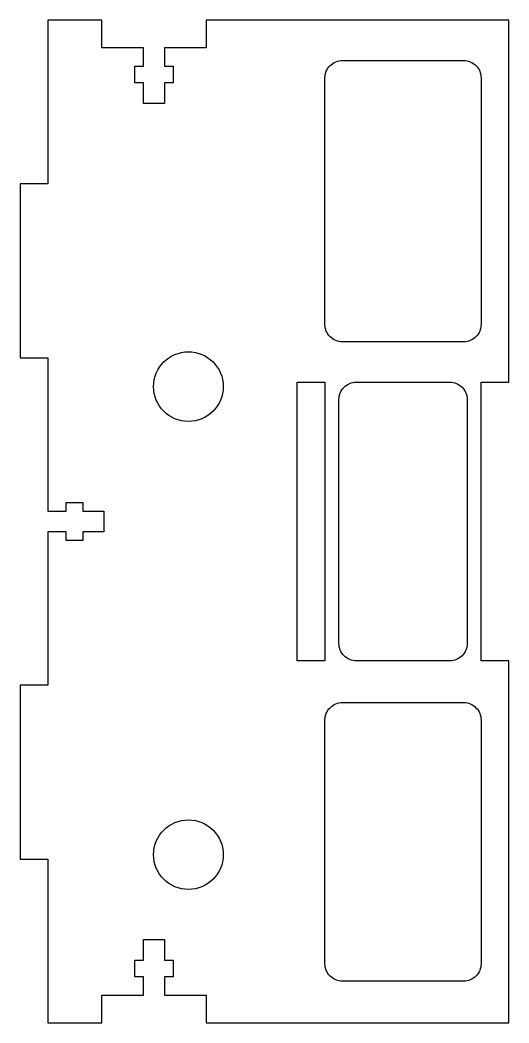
# Model space of a CAD drawing. Header units: millimetres. Extents: x -245 to -175, y -21 to 123.
import ezdxf

# ---------------------------------------------------------------- set-up
doc = ezdxf.new("R2010")
doc.units = ezdxf.units.MM
doc.layers.get('0').update_dxf_attribs({"linetype": 'CONTINUOUS'})

msp = doc.modelspace()

# ---------------------------------------------------------------- linework, layer by layer
for points in [[(-224.73, -14.42), (-224.73, -17.02), (-218.73, -17.02), (-218.73, -21.02), (-175.3, -21.02), (-175.3, 30.98), (-179.3, 30.98), (-179.3, 70.98), (-175.3, 70.98), (-175.3, 122.98), (-218.73, 122.98), (-218.73, 118.98), (-224.73, 118.98), (-224.73, 116.38), (-223.48, 116.38), (-223.48, 113.98), (-224.73, 113.98), (-224.73, 110.98), (-227.73, 110.98), (-227.73, 113.98), (-228.98, 113.98), (-228.98, 116.38), (-227.73, 116.38), (-227.73, 118.98), (-233.73, 118.98), (-233.73, 122.98), (-241.46, 122.98), (-241.46, 99.48), (-245.46, 99.48), (-245.46, 74.48), (-241.46, 74.48), (-241.46, 52.48), (-238.86, 52.48), (-238.86, 53.73), (-236.46, 53.73), (-236.46, 52.48), (-233.46, 52.48), (-233.46, 49.48), (-236.46, 49.48), (-236.46, 48.23), (-238.86, 48.23), (-238.86, 49.48), (-241.46, 49.48), (-241.46, 27.48), (-245.46, 27.48), (-245.46, 2.48), (-241.46, 2.48), (-241.46, -21.02), (-233.73, -21.02), (-233.73, -17.02), (-227.73, -17.02), (-227.73, -14.42), (-228.98, -14.42), (-228.98, -12.02), (-227.73, -12.02), (-227.73, -9.02), (-224.73, -9.02), (-224.73, -12.02), (-223.48, -12.02), (-223.48, -14.42)], [(-205.7, 70.98), (-201.7, 70.98), (-201.7, 30.98), (-205.7, 30.98)]]:
    msp.add_lwpolyline(points, close=True)
for points in [[(-181.8, 76.78), (-199.2, 76.78, -0.414214), (-201.7, 79.28), (-201.7, 114.68, -0.414214), (-199.2, 117.18), (-181.8, 117.18, -0.414214), (-179.3, 114.68), (-179.3, 79.28, -0.414214)], [(-181.3, 68.48), (-181.3, 33.48, -0.414214), (-183.8, 30.98), (-197.2, 30.98, -0.414214), (-199.7, 33.48), (-199.7, 68.48, -0.414214), (-197.2, 70.98), (-183.8, 70.98, -0.414214)], [(-179.3, 22.48), (-179.3, -12.52, -0.414214), (-181.8, -15.02), (-199.2, -15.02, -0.414214), (-201.7, -12.52), (-201.7, 22.48, -0.414214), (-199.2, 24.98), (-181.8, 24.98, -0.414214)]]:
    msp.add_lwpolyline(points, format="xyb", close=True)
for centre in [(-221.3, 70.35), (-221.3, 3.14)]:
    msp.add_circle(centre, 5)

doc.saveas('drawing.dxf')
